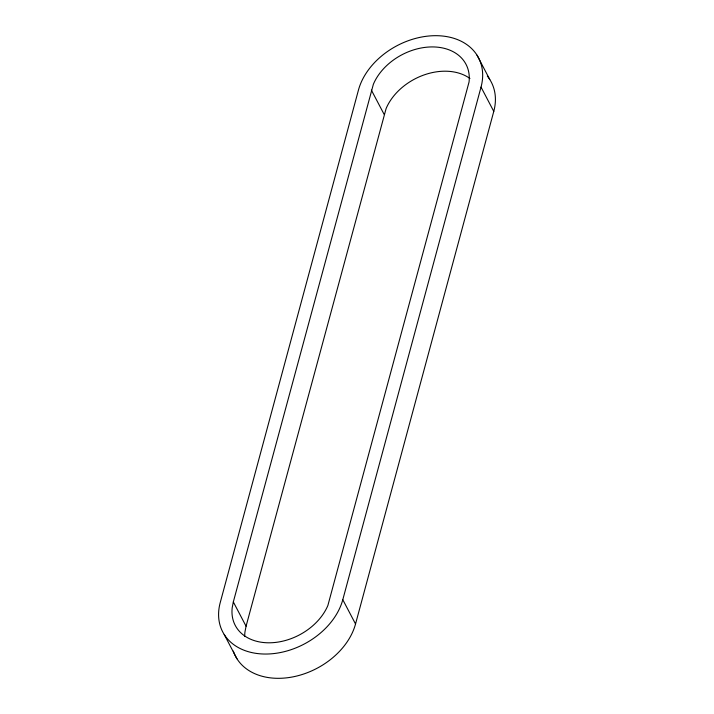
<?xml version="1.0" encoding="UTF-8"?>
<svg xmlns="http://www.w3.org/2000/svg" width="714" height="714" viewBox="0 0 714 714"><rect width="100%" height="100%" fill="white"/><g stroke="black" fill="none" stroke-linecap="round" stroke-linejoin="round"><path stroke-width="1.07" d="M233.326 601.938L232.202 607.73A52.238 38.208 -27.7 0 0 270.285 642.787A52.238 38.208 -27.7 0 0 327.887 605.463L469.053 81.994A52.238 38.208 -27.7 0 0 430.97 46.937A52.238 38.208 -27.7 0 0 373.368 84.261L233.326 601.938L246.071 626.214L244.947 632.006A52.238 38.208 -27.7 0 0 244.715 636.272M246.071 626.214L386.113 108.537A52.238 38.208 -27.7 0 1 469.937 78.495M342.791 599.706L481.031 87.108A66.34 48.516 -27.7 0 0 433.996 35.7A66.34 48.516 -27.7 0 0 358.464 90.018L220.224 602.607A66.34 48.516 -27.7 0 0 267.259 654.024A66.34 48.516 -27.7 0 0 342.791 599.706L355.536 623.982A66.34 48.516 -27.7 0 1 294.98 676.444A66.34 48.516 -27.7 0 1 233.317 651.132M355.536 623.982L493.776 111.393A66.34 48.516 -27.7 0 0 487.305 76.059M477.041 55.228L489.786 79.504M481.031 87.108L493.776 111.393M371.36 90.071L384.105 114.347M224.214 634.496L236.959 658.772"/></g></svg>
